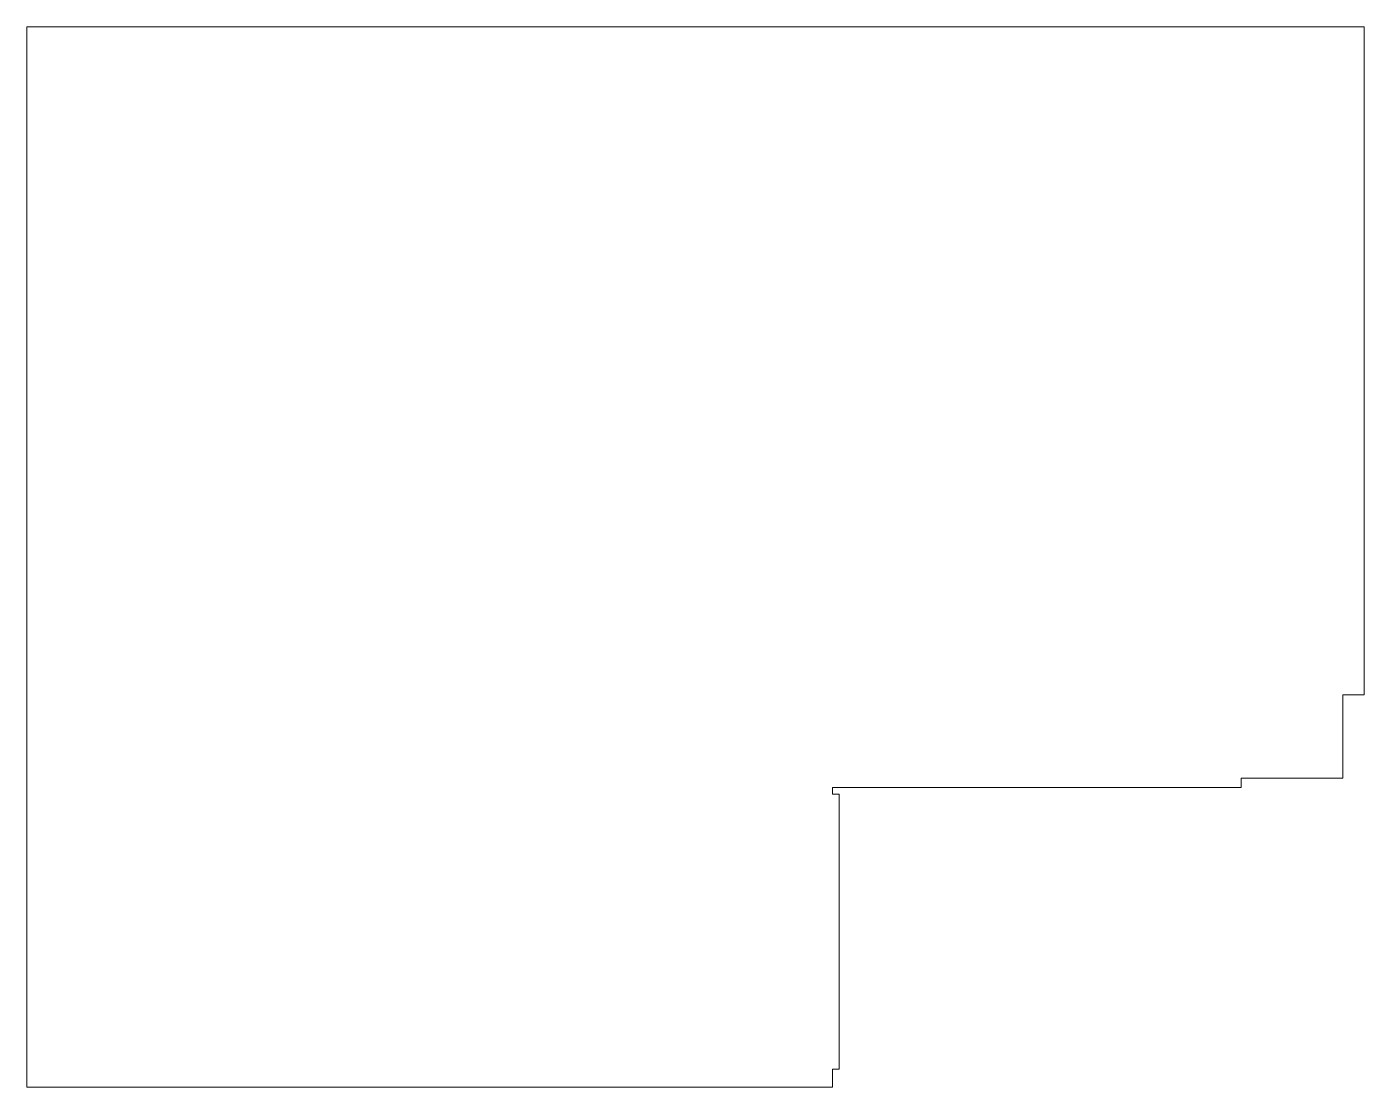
# Model space of a CAD drawing. Header units: millimetres. Extents: x -290 to 290, y -230 to 230.
import ezdxf

# ---------------------------------------------------------------- set-up
doc = ezdxf.new("R2010")
doc.units = ezdxf.units.MM

msp = doc.modelspace()

# ---------------------------------------------------------------- linework, layer by layer
at = {"color": 7, "linetype": 'Continuous', "lineweight": 15}
for p, q in [((-289.5, 229.5), (-289.5, -229.5)), ((289.5, 229.5), (-289.5, 229.5)), ((289.5, -59.7), (289.5, 229.5)), ((289.5, -59.7), (280.25, -59.7)), ((280.25, -59.7), (280.25, -95.7)), ((280.25, -95.7), (236.25, -95.7)), ((236.25, -95.7), (236.25, -99.7)), ((236.25, -99.7), (59.25, -99.7)), ((59.25, -99.7), (59.25, -102.7)), ((59.25, -102.7), (62.25, -102.7)), ((62.25, -102.7), (62.25, -221.7)), ((62.25, -221.7), (59.25, -221.7)), ((59.25, -221.7), (59.25, -229.5)), ((-289.5, -229.5), (59.25, -229.5))]:
    msp.add_line(p, q, dxfattribs=at)

doc.saveas('drawing.dxf')
